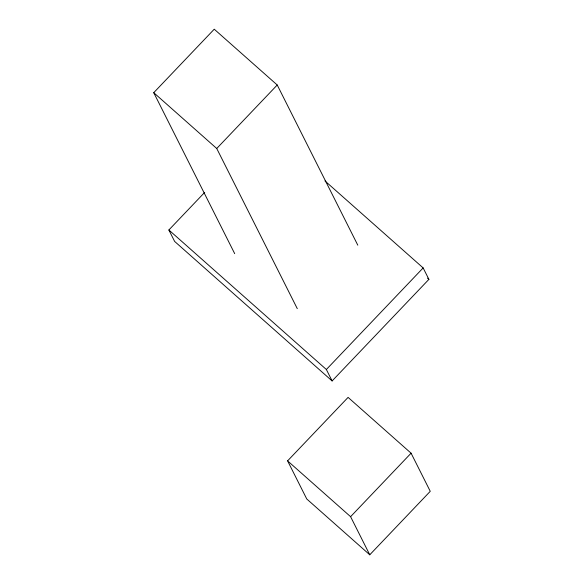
<?xml version="1.0" encoding="UTF-8"?>
<svg xmlns="http://www.w3.org/2000/svg" width="584" height="584" viewBox="0 0 584 584"><rect width="100%" height="100%" fill="white"/><g stroke="black" fill="none" stroke-linecap="round" stroke-linejoin="round"><path stroke-width="0.88" d="M234.702 253.66L153.745 92.688L214.24 29.2L277.232 85.008L357.788 245.171M297.293 308.659L216.737 148.497L277.232 85.008M324.981 180.945L423.152 267.925L428.904 279.364L332.113 380.943L174.623 241.411L168.871 229.979L204.699 192.377M332.113 380.943L326.361 369.504L423.152 267.925M287.591 460.871L348.086 397.383L411.085 453.191L430.255 491.312L369.76 554.8L306.768 498.991L287.591 460.871L350.59 516.679L369.76 554.8M350.59 516.679L411.085 453.191M427.539 278.152L428.904 279.364M153.745 92.688L216.737 148.497M168.871 229.979L326.361 369.504"/></g></svg>
